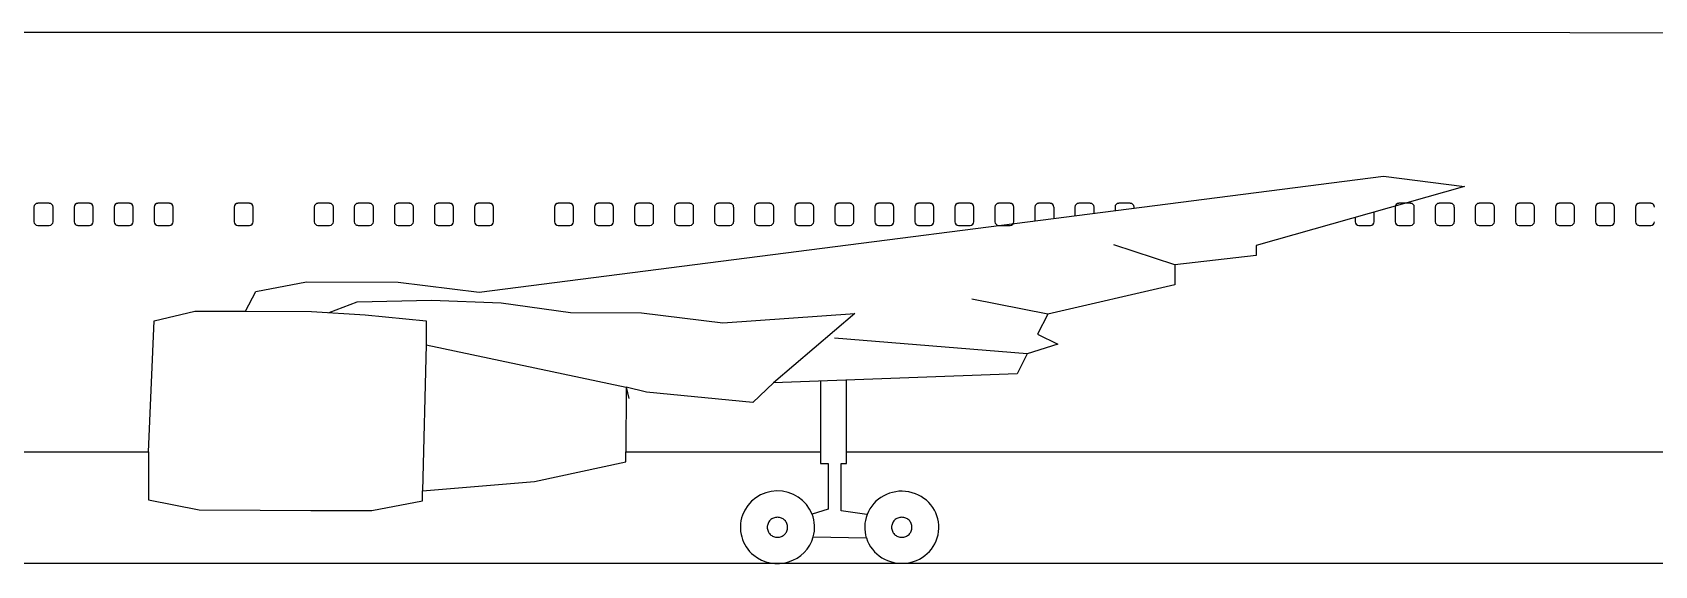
# Model space of a CAD drawing. Extents: x -166 to 11, y 0 to 66.
# Drawn here: x -142.94 to -121.16, y 24.89 to 32.06 of the extents above; entities that cross this region are included whole.
import ezdxf

# ---------------------------------------------------------------- set-up
doc = ezdxf.new("R2010")
doc.units = 0
doc.layers.get('0').update_dxf_attribs({"linetype": 'CONTINUOUS'})
doc.layers.add('AVION', color=7, linetype='CONTINUOUS')

msp = doc.modelspace()

# ---------------------------------------------------------------- linework, layer by layer
msp.add_line((-165.978, 24.923), (11.04, 24.923))
at = {"layer": 'AVION'}
for p, q in [((-123.91, 32.059), (-151.305, 32.059)), ((-117.709, 32.037), (-123.91, 32.059)), ((-136.939, 28.566), (-124.803, 30.125)), ((-124.803, 30.125), (-123.713, 29.988)), ((-123.713, 29.988), (-126.51, 29.196)), ((-142.915, 29.712), (-142.915, 29.514)), ((-142.709, 29.762), (-142.864, 29.762)), ((-142.659, 29.514), (-142.659, 29.712)), ((-142.377, 29.712), (-142.377, 29.514)), ((-142.171, 29.762), (-142.327, 29.762)), ((-142.121, 29.514), (-142.121, 29.712)), ((-141.84, 29.712), (-141.84, 29.514)), ((-141.634, 29.762), (-141.789, 29.762)), ((-141.584, 29.514), (-141.584, 29.712)), ((-141.303, 29.712), (-141.303, 29.514)), ((-141.097, 29.762), (-141.252, 29.762)), ((-141.047, 29.514), (-141.047, 29.712)), ((-140.228, 29.712), (-140.228, 29.514)), ((-140.022, 29.762), (-140.177, 29.762)), ((-139.972, 29.514), (-139.972, 29.712)), ((-139.153, 29.712), (-139.153, 29.514)), ((-138.947, 29.762), (-139.103, 29.762)), ((-138.897, 29.514), (-138.897, 29.712)), ((-138.616, 29.712), (-138.616, 29.514)), ((-138.41, 29.762), (-138.565, 29.762)), ((-138.36, 29.514), (-138.36, 29.712)), ((-138.078, 29.712), (-138.078, 29.514)), ((-137.872, 29.762), (-138.028, 29.762)), ((-137.822, 29.514), (-137.822, 29.712)), ((-137.541, 29.712), (-137.541, 29.514)), ((-137.335, 29.762), (-137.491, 29.762)), ((-137.285, 29.514), (-137.285, 29.712)), ((-137.003, 29.712), (-137.003, 29.514)), ((-136.798, 29.762), (-136.953, 29.762)), ((-136.747, 29.514), (-136.747, 29.712)), ((-135.929, 29.712), (-135.929, 29.514)), ((-135.723, 29.762), (-135.878, 29.762)), ((-135.673, 29.514), (-135.673, 29.712)), ((-135.391, 29.712), (-135.391, 29.514)), ((-135.185, 29.762), (-135.341, 29.762)), ((-135.135, 29.514), (-135.135, 29.712)), ((-134.854, 29.712), (-134.854, 29.514)), ((-134.648, 29.762), (-134.803, 29.762)), ((-134.598, 29.514), (-134.598, 29.712)), ((-134.317, 29.712), (-134.317, 29.514)), ((-134.111, 29.762), (-134.266, 29.762)), ((-134.061, 29.514), (-134.061, 29.712)), ((-133.779, 29.712), (-133.779, 29.514)), ((-133.573, 29.762), (-133.729, 29.762)), ((-133.523, 29.514), (-133.523, 29.712)), ((-133.242, 29.712), (-133.242, 29.514)), ((-133.036, 29.762), (-133.191, 29.762)), ((-132.986, 29.514), (-132.986, 29.712)), ((-132.704, 29.712), (-132.704, 29.514)), ((-132.499, 29.762), (-132.654, 29.762)), ((-132.448, 29.514), (-132.448, 29.712)), ((-132.167, 29.712), (-132.167, 29.514)), ((-131.961, 29.762), (-132.117, 29.762)), ((-131.911, 29.514), (-131.911, 29.712)), ((-131.63, 29.712), (-131.63, 29.514)), ((-131.424, 29.762), (-131.579, 29.762)), ((-131.374, 29.514), (-131.374, 29.712)), ((-131.092, 29.712), (-131.092, 29.514)), ((-130.886, 29.762), (-131.042, 29.762)), ((-130.836, 29.514), (-130.836, 29.712)), ((-130.555, 29.712), (-130.555, 29.514)), ((-130.349, 29.762), (-130.505, 29.762)), ((-130.299, 29.514), (-130.299, 29.712)), ((-130.017, 29.712), (-130.017, 29.514)), ((-129.812, 29.762), (-129.967, 29.762)), ((-129.761, 29.514), (-129.761, 29.712)), ((-129.48, 29.712), (-129.48, 29.524)), ((-129.274, 29.762), (-129.43, 29.762)), ((-129.224, 29.557), (-129.224, 29.712)), ((-128.943, 29.712), (-128.943, 29.593)), ((-128.737, 29.762), (-128.892, 29.762)), ((-128.687, 29.626), (-128.687, 29.712)), ((-128.405, 29.712), (-128.405, 29.662)), ((-128.2, 29.762), (-128.355, 29.762)), ((-128.149, 29.695), (-128.149, 29.712)), ((-124.925, 29.514), (-124.925, 29.645)), ((-124.644, 29.712), (-124.644, 29.514)), ((-124.438, 29.762), (-124.594, 29.762)), ((-124.388, 29.514), (-124.388, 29.712)), ((-124.106, 29.712), (-124.106, 29.514)), ((-123.901, 29.762), (-124.056, 29.762)), ((-123.85, 29.514), (-123.85, 29.712)), ((-123.569, 29.712), (-123.569, 29.514)), ((-123.363, 29.762), (-123.519, 29.762)), ((-123.313, 29.514), (-123.313, 29.712)), ((-123.031, 29.712), (-123.031, 29.514)), ((-122.826, 29.762), (-122.981, 29.762)), ((-122.776, 29.514), (-122.776, 29.712)), ((-122.494, 29.712), (-122.494, 29.514)), ((-122.289, 29.762), (-122.444, 29.762)), ((-122.238, 29.514), (-122.238, 29.712)), ((-121.957, 29.712), (-121.957, 29.514)), ((-121.751, 29.762), (-121.907, 29.762)), ((-121.701, 29.514), (-121.701, 29.712)), ((-121.419, 29.712), (-121.419, 29.514)), ((-121.214, 29.762), (-121.369, 29.762)), ((-142.864, 29.465), (-142.709, 29.465)), ((-142.327, 29.465), (-142.171, 29.465)), ((-141.789, 29.465), (-141.634, 29.465)), ((-141.252, 29.465), (-141.097, 29.465)), ((-140.177, 29.465), (-140.022, 29.465)), ((-139.103, 29.465), (-138.947, 29.465)), ((-138.565, 29.465), (-138.41, 29.465)), ((-138.028, 29.465), (-137.872, 29.465)), ((-137.491, 29.465), (-137.335, 29.465)), ((-136.953, 29.465), (-136.798, 29.465)), ((-135.878, 29.465), (-135.723, 29.465)), ((-135.341, 29.465), (-135.185, 29.465)), ((-134.803, 29.465), (-134.648, 29.465)), ((-134.266, 29.465), (-134.111, 29.465)), ((-133.729, 29.465), (-133.573, 29.465)), ((-133.191, 29.465), (-133.036, 29.465)), ((-132.654, 29.465), (-132.499, 29.465)), ((-132.117, 29.465), (-131.961, 29.465)), ((-131.579, 29.465), (-131.424, 29.465)), ((-131.042, 29.465), (-130.886, 29.465)), ((-130.505, 29.465), (-130.349, 29.465)), ((-129.967, 29.465), (-129.812, 29.465)), ((-125.181, 29.572), (-125.181, 29.514)), ((-125.131, 29.465), (-124.975, 29.465)), ((-124.594, 29.465), (-124.438, 29.465)), ((-124.056, 29.465), (-123.901, 29.465)), ((-123.519, 29.465), (-123.363, 29.465)), ((-122.981, 29.465), (-122.826, 29.465)), ((-122.444, 29.465), (-122.289, 29.465)), ((-121.907, 29.465), (-121.751, 29.465)), ((-121.369, 29.465), (-121.214, 29.465)), ((-127.602, 28.933), (-128.419, 29.203)), ((-126.51, 29.196), (-126.511, 29.062)), ((-126.511, 29.062), (-127.602, 28.933)), ((-127.602, 28.933), (-127.603, 28.665)), ((-140.075, 28.31), (-139.937, 28.577)), ((-139.937, 28.577), (-139.255, 28.708)), ((-139.255, 28.708), (-138.029, 28.703)), ((-138.029, 28.703), (-136.939, 28.566)), ((-127.603, 28.665), (-129.308, 28.271)), ((-141.302, 28.181), (-140.756, 28.312)), ((-140.756, 28.312), (-140.075, 28.31)), ((-140.075, 28.31), (-139.189, 28.307)), ((-139.189, 28.307), (-138.471, 28.263)), ((-138.951, 28.292), (-138.575, 28.438)), ((-138.575, 28.438), (-137.578, 28.462)), ((-137.578, 28.462), (-136.646, 28.423)), ((-136.646, 28.423), (-135.714, 28.294)), ((-129.308, 28.271), (-130.329, 28.475)), ((-141.377, 26.421), (-141.302, 28.181)), ((-138.471, 28.263), (-137.651, 28.182)), ((-137.651, 28.182), (-137.651, 27.861)), ((-135.714, 28.294), (-134.759, 28.291)), ((-134.759, 28.291), (-133.67, 28.153)), ((-133.67, 28.153), (-131.897, 28.28)), ((-131.897, 28.28), (-132.991, 27.349)), ((-129.308, 28.271), (-129.445, 28.004)), ((-129.583, 27.737), (-132.171, 27.947)), ((-129.173, 27.869), (-129.583, 27.737)), ((-129.445, 28.004), (-129.173, 27.869)), ((-137.651, 27.861), (-137.699, 25.896)), ((-137.651, 27.861), (-134.968, 27.289)), ((-129.583, 27.737), (-129.72, 27.471)), ((-129.72, 27.471), (-132.991, 27.349)), ((-134.968, 27.289), (-134.971, 26.421)), ((-134.695, 27.221), (-134.968, 27.289)), ((-134.968, 27.289), (-134.932, 27.137)), ((-133.265, 27.083), (-134.695, 27.221)), ((-132.991, 27.349), (-133.265, 27.083)), ((-132.356, 27.372), (-132.356, 26.421)), ((-132.009, 26.421), (-132.009, 27.385)), ((-153.438, 26.421), (-141.377, 26.421)), ((-141.377, 26.421), (-141.379, 25.776)), ((-134.971, 26.287), (-134.971, 26.421)), ((-134.971, 26.421), (-132.356, 26.421)), ((-132.356, 26.421), (-132.356, 26.266)), ((-132.009, 26.266), (-132.009, 26.421)), ((-132.009, 26.421), (-120.183, 26.421)), ((-136.199, 26.024), (-134.971, 26.287)), ((-132.356, 26.266), (-132.254, 26.266)), ((-132.254, 26.266), (-132.254, 25.65)), ((-132.081, 25.628), (-132.081, 26.266)), ((-132.081, 26.266), (-132.009, 26.266)), ((-137.699, 25.896), (-136.199, 26.024)), ((-141.379, 25.776), (-140.698, 25.64)), ((-138.381, 25.631), (-137.699, 25.762)), ((-137.699, 25.762), (-137.699, 25.896)), ((-140.698, 25.64), (-139.88, 25.637)), ((-139.88, 25.637), (-139.199, 25.634)), ((-139.199, 25.634), (-138.381, 25.631)), ((-132.254, 25.65), (-132.471, 25.583)), ((-131.734, 25.578), (-132.081, 25.628)), ((-132.455, 25.279), (-131.743, 25.264))]:
    msp.add_line(p, q, dxfattribs=at)
for centre, major_axis, ratio, start_param, end_param in [((-142.865, 29.712), (0.0502, 0), 0.980388, 1.570799, 3.141595), ((-142.709, 29.712), (0.0502, 0), 0.980388, -0.000002, 1.570794), ((-142.327, 29.712), (-0.0502, 0), 0.980388, -1.570794, 0.000002), ((-142.171, 29.712), (0.0502, 0), 0.980388, -0.000002, 1.570794), ((-141.79, 29.712), (0.0502, 0), 0.980388, 1.570799, 3.141595), ((-141.634, 29.712), (0.0502, 0), 0.980388, -0.000002, 1.570794), ((-141.252, 29.712), (0.0502, 0), 0.980388, 1.570799, 3.141595), ((-141.097, 29.712), (0.0502, 0), 0.980388, -0.000002, 1.570794), ((-140.178, 29.712), (0.0502, 0), 0.980388, 1.570799, 3.141595), ((-140.022, 29.712), (0.0502, 0), 0.980388, -0.000002, 1.570794), ((-139.103, 29.712), (0.0502, 0), 0.980388, 1.570799, 3.141595), ((-138.947, 29.712), (0.0502, 0), 0.980388, -0.000002, 1.570794), ((-138.565, 29.712), (0.0502, 0), 0.980388, 1.570799, 3.141595), ((-138.41, 29.712), (0.0502, 0), 0.980388, -0.000002, 1.570794), ((-138.028, 29.712), (0.0502, 0), 0.980388, 1.570799, 3.141595), ((-137.873, 29.712), (0.0502, 0), 0.980388, -0.000002, 1.570794), ((-137.491, 29.712), (-0.0502, 0), 0.980388, -1.570794, 0.000002), ((-137.335, 29.712), (0.0502, 0), 0.980388, -0.000002, 1.570794), ((-136.953, 29.712), (0.0502, 0), 0.980388, 1.570799, 3.141595), ((-136.798, 29.712), (0.0502, 0), 0.980388, -0.000002, 1.570794), ((-135.879, 29.712), (-0.0502, 0), 0.980388, -1.570794, 0.000002), ((-135.723, 29.712), (0.0502, 0), 0.980388, -0.000002, 1.570794), ((-135.341, 29.712), (-0.0502, 0), 0.980388, -1.570794, 0.000002), ((-135.186, 29.712), (0.0502, 0), 0.980388, -0.000002, 1.570794), ((-134.804, 29.712), (0.0502, 0), 0.980388, 1.570799, 3.141595), ((-134.648, 29.712), (0.0502, 0), 0.980388, -0.000002, 1.570794), ((-134.266, 29.712), (-0.0502, 0), 0.980388, -1.570794, 0.000002), ((-134.111, 29.712), (0.0502, 0), 0.980388, -0.000002, 1.570794), ((-133.729, 29.712), (0.0502, 0), 0.980388, 1.570799, 3.141595), ((-133.574, 29.712), (0.0502, 0), 0.980388, -0.000002, 1.570794), ((-133.192, 29.712), (0.0502, 0), 0.980388, 1.570799, 3.141595), ((-133.036, 29.712), (0.0502, 0), 0.980388, -0.000002, 1.570794), ((-132.654, 29.712), (0.0502, 0), 0.980388, 1.570799, 3.141595), ((-132.499, 29.712), (0.0502, 0), 0.980388, -0.000002, 1.570794), ((-132.117, 29.712), (-0.0502, 0), 0.980388, -1.570794, 0.000002), ((-131.962, 29.712), (0.0502, 0), 0.980388, -0.000002, 1.570794), ((-131.58, 29.712), (-0.0502, 0), 0.980388, -1.570794, 0.000002), ((-131.424, 29.712), (0.0502, 0), 0.980388, -0.000002, 1.570794), ((-131.042, 29.712), (0.0502, 0), 0.980388, 1.570799, 3.141595), ((-130.887, 29.712), (0.0502, 0), 0.980388, -0.000002, 1.570794), ((-130.505, 29.712), (0.0502, 0), 0.980388, 1.570799, 3.141595), ((-130.349, 29.712), (0.0502, 0), 0.980388, -0.000002, 1.570794), ((-129.967, 29.712), (0.0502, 0), 0.980388, 1.570799, 3.141595), ((-129.812, 29.712), (0.0502, 0), 0.980388, -0.000002, 1.570794), ((-129.43, 29.712), (0.0502, 0), 0.980388, 1.570799, 3.141595), ((-129.275, 29.712), (0.0502, 0), 0.980388, -0.000002, 1.570794), ((-128.893, 29.712), (0.0502, 0), 0.980388, 1.570799, 3.141595), ((-128.737, 29.712), (0.0502, 0), 0.980388, -0.000002, 1.570794), ((-128.355, 29.712), (0.0502, 0), 0.980388, 1.570799, 3.141595), ((-128.2, 29.712), (0.0502, 0), 0.980388, -0.000002, 1.570794), ((-124.594, 29.712), (-0.0502, 0), 0.980388, -1.570794, 0.000002), ((-124.438, 29.712), (-0.0502, 0), 0.980388, 3.14159, 4.712387), ((-124.056, 29.712), (-0.0502, 0), 0.980388, -1.570794, 0.000002), ((-123.901, 29.712), (0.0502, 0), 0.980388, -0.000002, 1.570794), ((-123.519, 29.712), (-0.0502, 0), 0.980388, -1.570794, 0.000002), ((-123.363, 29.712), (-0.0502, 0), 0.980388, 3.14159, 4.712387), ((-122.981, 29.712), (-0.0502, 0), 0.980388, -1.570794, 0.000002), ((-122.826, 29.712), (-0.0502, 0), 0.980388, 3.14159, 4.712387), ((-122.444, 29.712), (-0.0502, 0), 0.980388, -1.570794, 0.000002), ((-122.289, 29.712), (0.0502, 0), 0.980388, -0.000002, 1.570794), ((-121.907, 29.712), (-0.0502, 0), 0.980388, -1.570794, 0.000002), ((-121.751, 29.712), (-0.0502, 0), 0.980388, 3.14159, 4.712387), ((-121.369, 29.712), (-0.0502, 0), 0.980388, -1.570794, 0.000002), ((-121.214, 29.712), (-0.0502, 0), 0.980388, 3.14159, 4.712387), ((-142.865, 29.514), (-0.0502, 0), 0.980388, -0.000002, 1.570794), ((-142.709, 29.514), (0.0502, 0), 0.980388, -1.570794, 0.000002), ((-142.327, 29.514), (0.0502, 0), 0.980388, 3.14159, 4.712387), ((-142.171, 29.514), (0.0502, 0), 0.980388, -1.570794, 0.000002), ((-141.79, 29.514), (0.0502, 0), 0.980388, 3.14159, 4.712387), ((-141.634, 29.514), (-0.0502, 0), 0.980388, 1.570799, 3.141595), ((-141.252, 29.514), (-0.0502, 0), 0.980388, -0.000002, 1.570794), ((-141.097, 29.514), (0.0502, 0), 0.980388, -1.570794, 0.000002), ((-140.178, 29.514), (-0.0502, 0), 0.980388, -0.000002, 1.570794), ((-140.022, 29.514), (-0.0502, 0), 0.980388, 1.570799, 3.141595), ((-139.103, 29.514), (-0.0502, 0), 0.980388, -0.000002, 1.570794), ((-138.947, 29.514), (0.0502, 0), 0.980388, -1.570794, 0.000002), ((-138.565, 29.514), (0.0502, 0), 0.980388, 3.14159, 4.712387), ((-138.41, 29.514), (0.0502, 0), 0.980388, -1.570794, 0.000002), ((-138.028, 29.514), (-0.0502, 0), 0.980388, -0.000002, 1.570794), ((-137.873, 29.514), (0.0502, 0), 0.980388, -1.570794, 0.000002), ((-137.491, 29.514), (0.0502, 0), 0.980388, 3.14159, 4.712387), ((-137.335, 29.514), (0.0502, 0), 0.980388, -1.570794, 0.000002), ((-136.953, 29.514), (-0.0502, 0), 0.980388, -0.000002, 1.570794), ((-136.798, 29.514), (0.0502, 0), 0.980388, -1.570794, 0.000002), ((-135.879, 29.514), (-0.0502, 0), 0.980388, -0.000002, 1.570794), ((-135.723, 29.514), (0.0502, 0), 0.980388, -1.570794, 0.000002), ((-135.341, 29.514), (0.0502, 0), 0.980388, 3.14159, 4.712387), ((-135.186, 29.514), (0.0502, 0), 0.980388, -1.570794, 0.000002), ((-134.804, 29.514), (-0.0502, 0), 0.980388, -0.000002, 1.570794), ((-134.648, 29.514), (0.0502, 0), 0.980388, -1.570794, 0.000002), ((-134.266, 29.514), (0.0502, 0), 0.980388, 3.14159, 4.712387), ((-134.111, 29.514), (0.0502, 0), 0.980388, -1.570794, 0.000002), ((-133.729, 29.514), (-0.0502, 0), 0.980388, -0.000002, 1.570794), ((-133.574, 29.514), (0.0502, 0), 0.980388, -1.570794, 0.000002), ((-133.192, 29.514), (0.0502, 0), 0.980388, 3.14159, 4.712387), ((-133.036, 29.514), (0.0502, 0), 0.980388, -1.570794, 0.000002), ((-132.654, 29.514), (-0.0502, 0), 0.980388, -0.000002, 1.570794), ((-132.499, 29.514), (-0.0502, 0), 0.980388, 1.570799, 3.141595), ((-132.117, 29.514), (0.0502, 0), 0.980388, 3.14159, 4.712387), ((-131.962, 29.514), (0.0502, 0), 0.980388, -1.570794, 0.000002), ((-131.58, 29.514), (-0.0502, 0), 0.980388, -0.000002, 1.570794), ((-131.424, 29.514), (0.0502, 0), 0.980388, -1.570794, 0.000002), ((-131.042, 29.514), (0.0502, 0), 0.980388, 3.14159, 4.712387), ((-130.887, 29.514), (0.0502, 0), 0.980388, -1.570794, 0.000002), ((-130.505, 29.514), (-0.0502, 0), 0.980388, -0.000002, 1.570794), ((-130.349, 29.514), (-0.0502, 0), 0.980388, 1.570799, 3.141595), ((-129.967, 29.514), (-0.0502, 0), 0.980388, -0.000002, 1.570794), ((-129.812, 29.514), (0.0502, 0), 0.980388, -1.570794, 0.000002), ((-125.131, 29.514), (-0.0502, 0), 0.980388, -0.000002, 1.570794), ((-124.976, 29.514), (-0.0502, 0), 0.980388, 1.570799, 3.141595), ((-124.594, 29.514), (-0.0502, 0), 0.980388, -0.000002, 1.570794), ((-124.438, 29.514), (-0.0502, 0), 0.980388, 1.570799, 3.141595), ((-124.056, 29.514), (0.0502, 0), 0.980388, 3.14159, 4.712387), ((-123.901, 29.514), (-0.0502, 0), 0.980388, 1.570799, 3.141595), ((-123.519, 29.514), (0.0502, 0), 0.980388, 3.14159, 4.712387), ((-123.363, 29.514), (-0.0502, 0), 0.980388, 1.570799, 3.141595), ((-122.981, 29.514), (-0.0502, 0), 0.980388, -0.000002, 1.570794), ((-122.826, 29.514), (-0.0502, 0), 0.980388, 1.570799, 3.141595), ((-122.444, 29.514), (0.0502, 0), 0.980388, 3.14159, 4.712387), ((-122.289, 29.514), (-0.0502, 0), 0.980388, 1.570799, 3.141595), ((-121.907, 29.514), (-0.0502, 0), 0.980388, -0.000002, 1.570794), ((-121.751, 29.514), (-0.0502, 0), 0.980388, 1.570799, 3.141595), ((-121.369, 29.514), (0.0502, 0), 0.980388, 3.14159, 4.712387), ((-121.214, 29.514), (-0.0502, 0), 0.980388, 1.570799, 3.141595), ((-131.267, 25.407), (-0.498, 0.018), 0.972349, 0.336997, 5.960034), ((-132.936, 25.407), (0.498, 0), 0.980388, 0.367091, 4.02115), ((-132.936, 25.407), (-0.137, 0), 0.980388, -0.589046, -0.392697), ((-132.936, 25.407), (-0.137, 0), 0.980388, -0.785396, -0.589046), ((-132.936, 25.407), (0.137, 0), 0.980388, 2.159847, 2.356197), ((-132.936, 25.407), (0.137, 0), 0.980388, 1.963497, 2.159847), ((-132.936, 25.407), (0.137, 0), 0.980388, 1.767147, 1.963497), ((-132.936, 25.407), (0.137, 0), 0.980388, 1.570796, 1.767147), ((-132.936, 25.407), (-0.137, 0), 0.980388, 4.516039, 4.712389), ((-132.936, 25.407), (-0.137, 0), 0.980388, 4.319688, 4.516039), ((-132.936, 25.407), (-0.137, 0), 0.980388, 4.123338, 4.319688), ((-132.936, 25.407), (0.137, 0), 0.980388, 0.785396, 0.981745), ((-132.936, 25.407), (0.137, 0), 0.980388, 0.589046, 0.785396), ((-132.936, 25.407), (0.137, 0), 0.980388, 0.392697, 0.589046), ((-132.936, 25.407), (-0.498, 0), 0.980388, 2.875346, 3.508681), ((-131.267, 25.407), (0.498, 0), 0.980388, 2.785126, 3.440431), ((-131.267, 25.407), (-0.137, 0), 0.980388, -0.589046, -0.392697), ((-131.267, 25.407), (-0.137, 0), 0.980388, -0.785396, -0.589046), ((-131.267, 25.407), (0.137, 0), 0.980388, 2.159847, 2.356197), ((-131.267, 25.407), (0.137, 0), 0.980388, 1.963497, 2.159847), ((-131.267, 25.407), (0.137, 0), 0.980388, 1.767147, 1.963497), ((-131.267, 25.407), (0.137, 0), 0.980388, 1.570796, 1.767147), ((-131.267, 25.407), (-0.137, 0), 0.980388, 4.516039, 4.712389), ((-131.267, 25.407), (-0.137, 0), 0.980388, 4.319688, 4.516039), ((-131.267, 25.407), (-0.137, 0), 0.980388, 4.123338, 4.319688), ((-131.267, 25.407), (0.137, 0), 0.980388, 0.785396, 0.981745), ((-131.267, 25.407), (0.137, 0), 0.980388, 0.589046, 0.785396), ((-131.267, 25.407), (0.137, 0), 0.980388, 0.392697, 0.589046), ((-132.936, 25.407), (0.498, 0), 0.980388, 4.019368, 6.016941), ((-132.936, 25.407), (-0.137, 0), 0.980388, -0.196349, 0), ((-132.936, 25.407), (0.137, 0), 0.980388, 3.141593, 3.337941), ((-132.936, 25.407), (-0.137, 0), 0.980388, -0.392697, -0.196349), ((-132.936, 25.407), (0.137, 0), 0.980388, 3.337941, 3.53429), ((-132.936, 25.407), (-0.137, 0), 0.980388, 0.392697, 0.589046), ((-132.936, 25.407), (-0.137, 0), 0.980388, 0.589046, 0.785396), ((-132.936, 25.407), (-0.137, 0), 0.980388, 0.785396, 0.981745), ((-132.936, 25.407), (0.137, 0), 0.980388, 4.123338, 4.319688), ((-132.936, 25.407), (0.137, 0), 0.980388, 4.319688, 4.516039), ((-132.936, 25.407), (-0.137, 0), 0.980388, 1.374446, 1.570796), ((-132.936, 25.407), (-0.137, 0), 0.980388, 1.570796, 1.767147), ((-132.936, 25.407), (0.137, 0), 0.980388, -1.374446, -1.178096), ((-132.936, 25.407), (0.137, 0), 0.980388, -1.178096, -0.981745), ((-132.936, 25.407), (-0.137, 0), 0.980388, 2.159847, 2.356197), ((-132.936, 25.407), (-0.137, 0), 0.980388, 2.356197, 2.552546), ((-132.936, 25.407), (0.137, 0), 0.980388, -0.589046, -0.392697), ((-132.936, 25.407), (-0.137, 0), 0.980388, 3.337941, 3.53429), ((-132.936, 25.407), (0.137, 0), 0.980388, -0.392697, -0.196349), ((-132.936, 25.407), (0.137, 0), 0.980388, 0, 0.196349), ((-132.936, 25.407), (-0.137, 0), 0.980388, 2.945244, 3.141593), ((-131.267, 25.407), (-0.137, 0), 0.980388, -0.196349, 0), ((-131.267, 25.407), (0.137, 0), 0.980388, 3.141593, 3.337941), ((-131.267, 25.407), (-0.137, 0), 0.980388, -0.392697, -0.196349), ((-131.267, 25.407), (0.137, 0), 0.980388, 3.337941, 3.53429), ((-131.267, 25.407), (-0.137, 0), 0.980388, 0.392697, 0.589046), ((-131.267, 25.407), (-0.137, 0), 0.980388, 0.589046, 0.785396), ((-131.267, 25.407), (-0.137, 0), 0.980388, 0.785396, 0.981745), ((-131.267, 25.407), (0.137, 0), 0.980388, 4.123338, 4.319688), ((-131.267, 25.407), (0.137, 0), 0.980388, 4.319688, 4.516039), ((-131.267, 25.407), (-0.137, 0), 0.980388, 1.374446, 1.570796), ((-131.267, 25.407), (-0.137, 0), 0.980388, 1.570796, 1.767147), ((-131.267, 25.407), (0.137, 0), 0.980388, -1.374446, -1.178096), ((-131.267, 25.407), (0.137, 0), 0.980388, -1.178096, -0.981745), ((-131.267, 25.407), (-0.137, 0), 0.980388, 2.159847, 2.356197), ((-131.267, 25.407), (-0.137, 0), 0.980388, 2.356197, 2.552546), ((-131.267, 25.407), (0.137, 0), 0.980388, -0.589046, -0.392697), ((-131.267, 25.407), (-0.137, 0), 0.980388, 3.337941, 3.53429), ((-131.267, 25.407), (0.137, 0), 0.980388, -0.392697, -0.196349), ((-131.267, 25.407), (0.137, 0), 0.980388, 0, 0.196349), ((-131.267, 25.407), (-0.137, 0), 0.980388, 2.945244, 3.141593)]:
    msp.add_ellipse(centre, major_axis=major_axis, ratio=ratio, start_param=start_param, end_param=end_param, dxfattribs=at)

doc.saveas('drawing.dxf')
